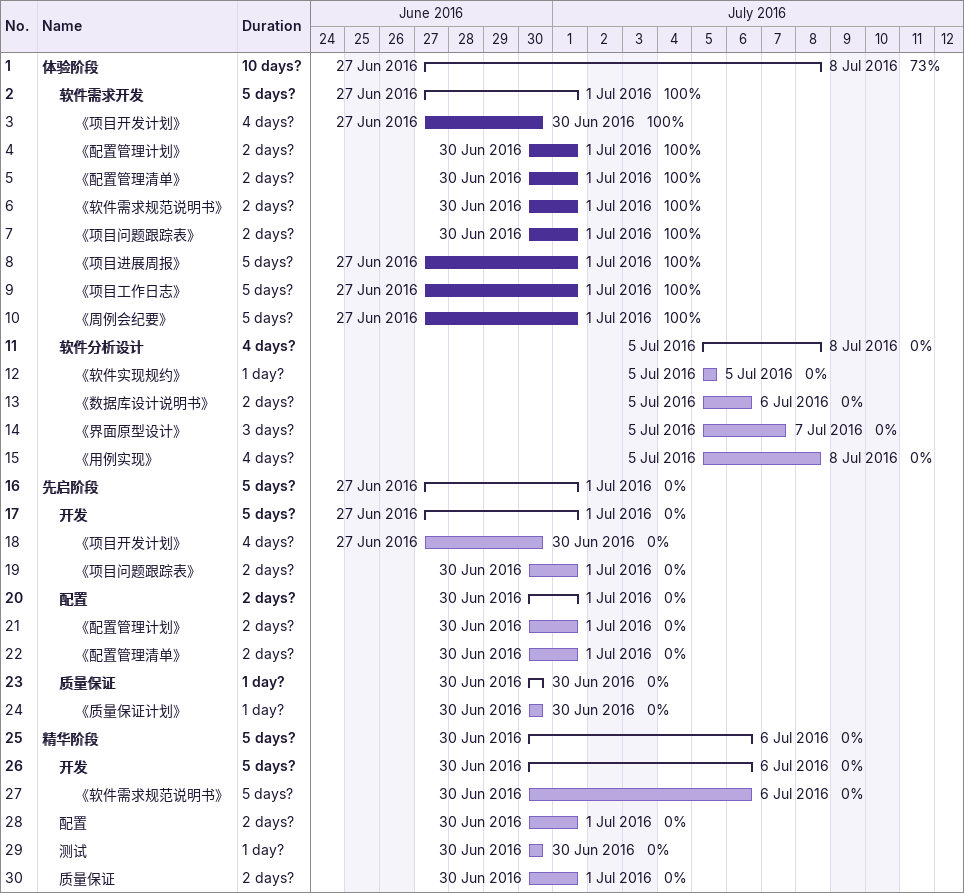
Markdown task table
| ID | Level | Task | Duration | Start | Finish | % complete |
|---|---|---|---|---|---|---|
| 1 | 1 | **体验阶段** | 10d? | 2016-06-27 | 2016-07-08 | 73 |
| 2 | 2 | **软件需求开发** | 5d? | 2016-06-27 | 2016-07-01 | 100 |
| 3 | 3 | 《项目开发计划》 | 4d? | 2016-06-27 | 2016-06-30 | 100 |
| 4 | 3 | 《配置管理计划》 | 2d? | 2016-06-30 | 2016-07-01 | 100 |
| 5 | 3 | 《配置管理清单》 | 2d? | 2016-06-30 | 2016-07-01 | 100 |
| 6 | 3 | 《软件需求规范说明书》 | 2d? | 2016-06-30 | 2016-07-01 | 100 |
| 7 | 3 | 《项目问题跟踪表》 | 2d? | 2016-06-30 | 2016-07-01 | 100 |
| 8 | 3 | 《项目进展周报》 | 5d? | 2016-06-27 | 2016-07-01 | 100 |
| 9 | 3 | 《项目工作日志》 | 5d? | 2016-06-27 | 2016-07-01 | 100 |
| 10 | 3 | 《周例会纪要》 | 5d? | 2016-06-27 | 2016-07-01 | 100 |
| 11 | 2 | **软件分析设计** | 4d? | 2016-07-05 | 2016-07-08 | 0 |
| 12 | 3 | 《软件实现规约》 | 1d? | 2016-07-05 | 2016-07-05 | 0 |
| 13 | 3 | 《数据库设计说明书》 | 2d? | 2016-07-05 | 2016-07-06 | 0 |
| 14 | 3 | 《界面原型设计》 | 3d? | 2016-07-05 | 2016-07-07 | 0 |
| 15 | 3 | 《用例实现》 | 4d? | 2016-07-05 | 2016-07-08 | 0 |
| 16 | 1 | **先启阶段** | 5d? | 2016-06-27 | 2016-07-01 | 0 |
| 17 | 2 | **开发** | 5d? | 2016-06-27 | 2016-07-01 | 0 |
| 18 | 3 | 《项目开发计划》 | 4d? | 2016-06-27 | 2016-06-30 | 0 |
| 19 | 3 | 《项目问题跟踪表》 | 2d? | 2016-06-30 | 2016-07-01 | 0 |
| 20 | 2 | **配置** | 2d? | 2016-06-30 | 2016-07-01 | 0 |
| 21 | 3 | 《配置管理计划》 | 2d? | 2016-06-30 | 2016-07-01 | 0 |
| 22 | 3 | 《配置管理清单》 | 2d? | 2016-06-30 | 2016-07-01 | 0 |
| 23 | 2 | **质量保证** | 1d? | 2016-06-30 | 2016-06-30 | 0 |
| 24 | 3 | 《质量保证计划》 | 1d? | 2016-06-30 | 2016-06-30 | 0 |
| 25 | 1 | **精华阶段** | 5d? | 2016-06-30 | 2016-07-06 | 0 |
| 26 | 2 | **开发** | 5d? | 2016-06-30 | 2016-07-06 | 0 |
| 27 | 3 | 《软件需求规范说明书》 | 5d? | 2016-06-30 | 2016-07-06 | 0 |
| 28 | 2 | 配置 | 2d? | 2016-06-30 | 2016-07-01 | 0 |
| 29 | 2 | 测试 | 1d? | 2016-06-30 | 2016-06-30 | 0 |
| 30 | 2 | 质量保证 | 2d? | 2016-06-30 | 2016-07-01 | 0 |
